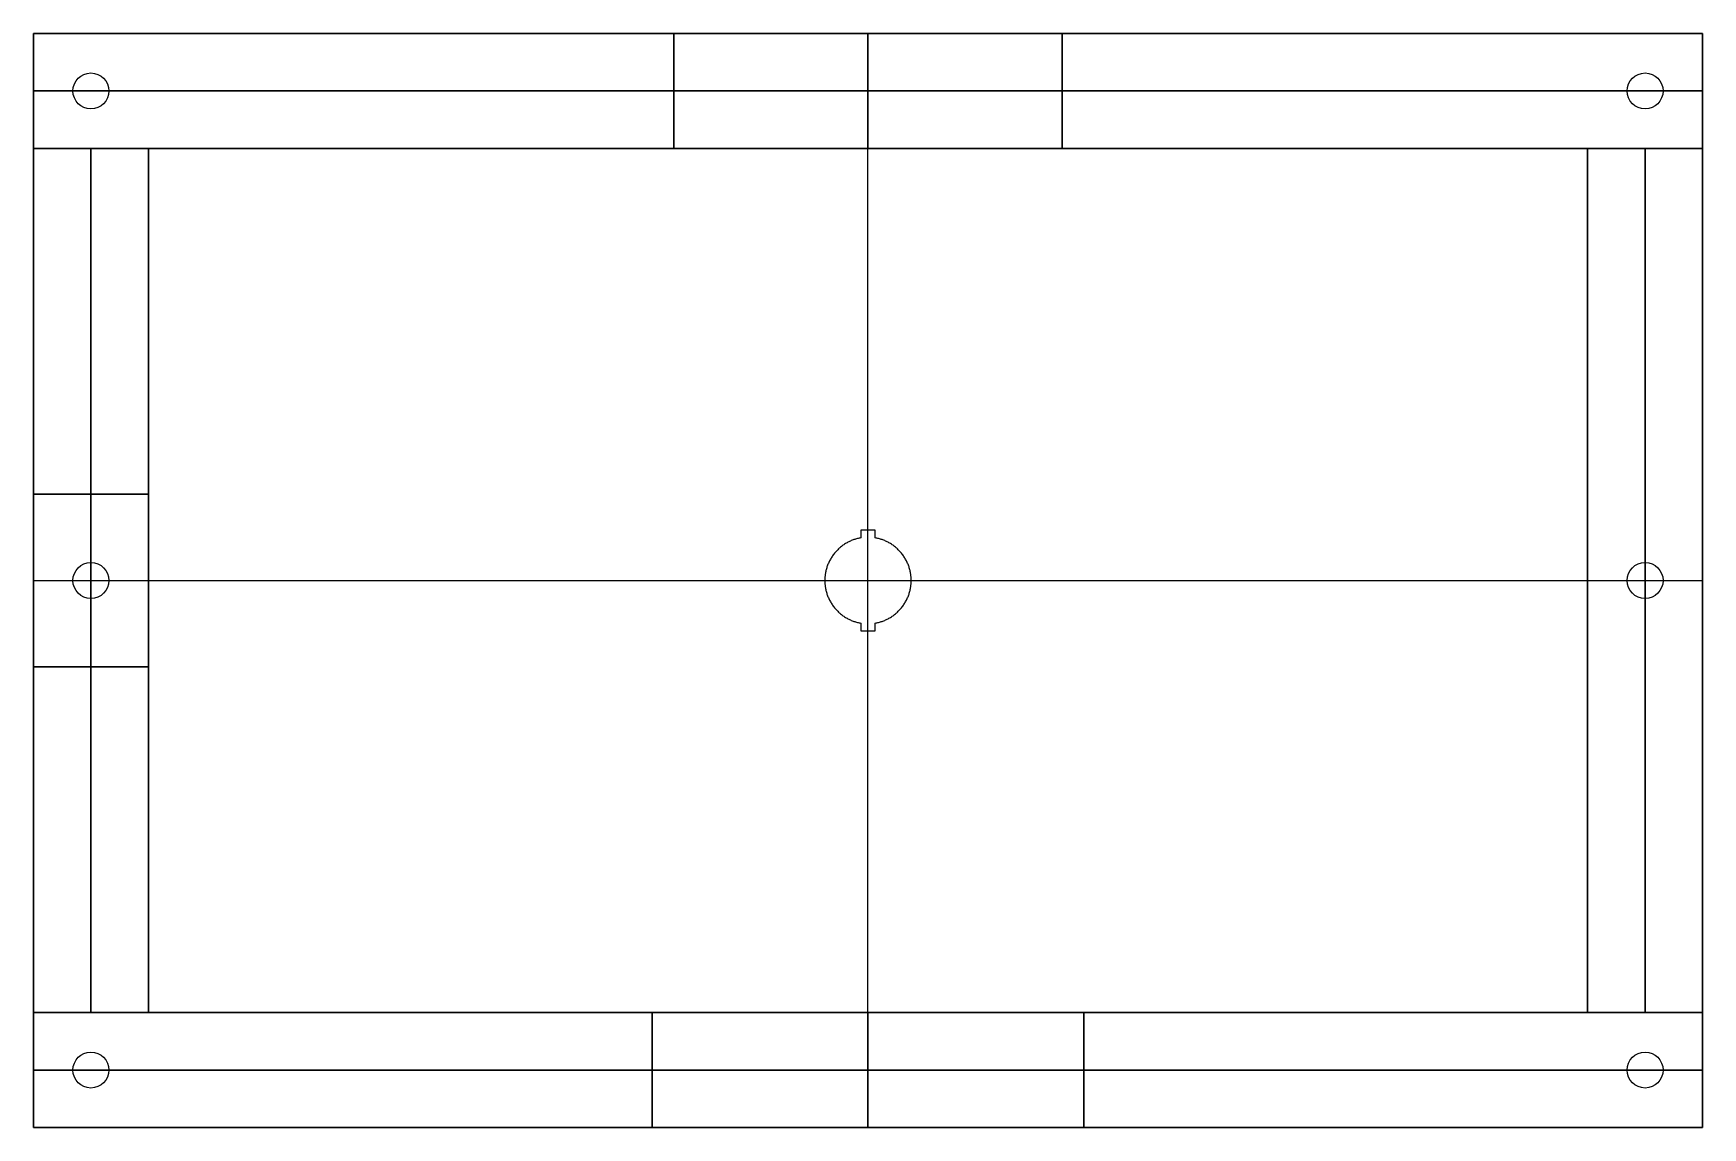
# Model space of a CAD drawing. Header units: millimetres. Extents: x -19 to 97, y 35 to 111.
import ezdxf

# ---------------------------------------------------------------- set-up
doc = ezdxf.new("R2010")
doc.units = ezdxf.units.MM
doc.header["$MEASUREMENT"] = 0
doc.layers.add('Front', color=18, linetype='Continuous', lineweight=25, true_color=0x000000)
doc.layers.add('Standard', color=18, linetype='Continuous', true_color=0x000000)

msp = doc.modelspace()

# ---------------------------------------------------------------- linework, layer by layer
at = {"layer": 'Front'}
for p, q in [((-19, 103, 49), (-19, 111, 49)), ((-19, 103, 9), (-19, 111, 9)), ((-19, 111, 29), (-19, 103, 29)), ((-19, 111, 49), (-19, 111, 57)), ((25.5, 103, 39), (25.5, 111, 39)), ((25.5, 103, 19), (25.5, 111, 19)), ((25.5, 111, 29), (25.5, 103, 29)), ((39, 111, 49), (39, 103, 49)), ((39, 111, 9), (39, 103, 9)), ((39, 111, 39), (39, 103, 39)), ((39, 111, 19), (39, 103, 19)), ((39, 111, 49), (39, 111, 57)), ((52.5, 111, 39), (52.5, 103, 39)), ((52.5, 103, 19), (52.5, 111, 19)), ((52.5, 111, 29), (52.5, 103, 29)), ((97, 111, 49), (97, 103, 49)), ((97, 103, 9), (97, 111, 9)), ((97, 111, 29), (97, 103, 29)), ((97, 111, 57), (97, 111, 49)), ((38.5, 76.5, 57), (38.5, 76.5, 49)), ((38.5, 76.23, 49), (38.5, 76.23, 57)), ((38.5, 75.96, 57), (38.5, 75.96, 49)), ((39, 76.5, 49), (39, 76.5, 57)), ((39.5, 76.5, 57), (39.5, 76.5, 49)), ((39.5, 76.23, 49), (39.5, 76.23, 57)), ((39.5, 75.96, 57), (39.5, 75.96, 49)), ((-19, 73, 49), (-19, 73, 57)), ((36, 73, 49), (36, 73, 57)), ((42, 73, 49), (42, 73, 57)), ((97, 73, 49), (97, 73, 57)), ((38.5, 70.04, 57), (38.5, 70.04, 49)), ((38.5, 69.77, 49), (38.5, 69.77, 57)), ((39.5, 70.04, 57), (39.5, 70.04, 49)), ((39.5, 69.77, 49), (39.5, 69.77, 57)), ((38.5, 69.5, 49), (38.5, 69.5, 57)), ((39, 69.5, 49), (39, 69.5, 57)), ((39.5, 69.5, 57), (39.5, 69.5, 49)), ((-19, 35, 57), (-19, 35, 49)), ((39, 35, 49), (39, 35, 57)), ((97, 35, 57), (97, 35, 49))]:
    msp.add_line(p, q, dxfattribs=at)
for points in [[(97, 111, 49), (39, 111, 49), (-19, 111, 49)], [(-19, 111, 9), (39, 111, 9), (97, 111, 9)], [(-19, 111, 49), (-19, 111, 29), (-19, 111, 9)], [(-19, 111, 29), (3.25, 111, 29), (25.5, 111, 29)], [(-19, 111, 49), (-19, 73, 49), (-19, 35, 49)], [(97, 111, 49), (39, 111, 49), (-19, 111, 49)], [(-19, 111, 57), (-19, 73, 57), (-19, 35, 57)], [(97, 111, 57), (39, 111, 57), (-19, 111, 57)], [(-19, 35, 53), (-19, 73, 53), (-19, 111, 53)], [(-19, 111, 53), (39, 111, 53), (97, 111, 53)], [(52.5, 111, 39), (39, 111, 39), (25.5, 111, 39)], [(25.5, 111, 39), (25.5, 111, 29), (25.5, 111, 19)], [(25.5, 111, 19), (39, 111, 19), (52.5, 111, 19)], [(39, 111, 9), (39, 111, 14), (39, 111, 19)], [(39, 111, 39), (39, 111, 44), (39, 111, 49)], [(39, 76.5, 49), (39, 93.75, 49), (39, 111, 49)], [(39, 76.5, 57), (39, 93.75, 57), (39, 111, 57)], [(52.5, 111, 19), (52.5, 111, 29), (52.5, 111, 39)], [(52.5, 111, 29), (74.75, 111, 29), (97, 111, 29)], [(97, 111, 9), (97, 111, 29), (97, 111, 49)], [(97, 35, 49), (97, 73, 49), (97, 111, 49)], [(97, 35, 57), (97, 73, 57), (97, 111, 57)], [(97, 111, 53), (97, 73, 53), (97, 35, 53)], [(-19, 107, 49), (39, 107, 49), (97, 107, 49)], [(-19, 107, 9), (-19, 107, 29), (-19, 107, 49)], [(97, 107, 9), (39, 107, 9), (-19, 107, 9)], [(97, 107, 49), (97, 107, 29), (97, 107, 9)], [(97, 103, 49), (39, 103, 49), (-19, 103, 49)], [(-19, 103, 49), (-19, 103, 29), (-19, 103, 9)], [(-19, 103, 9), (39, 103, 9), (97, 103, 9)], [(-19, 103, 29), (3.25, 103, 29), (25.5, 103, 29)], [(52.5, 103, 39), (39, 103, 39), (25.5, 103, 39)], [(25.5, 103, 39), (25.5, 103, 29), (25.5, 103, 19)], [(25.5, 103, 19), (39, 103, 19), (52.5, 103, 19)], [(39, 103, 9), (39, 103, 14), (39, 103, 19)], [(39, 103, 39), (39, 103, 44), (39, 103, 49)], [(52.5, 103, 19), (52.5, 103, 29), (52.5, 103, 39)], [(52.5, 103, 29), (74.75, 103, 29), (97, 103, 29)], [(97, 103, 9), (97, 103, 29), (97, 103, 49)], [(39.5, 76.5, 49), (39, 76.5, 49), (38.5, 76.5, 49)], [(38.5, 76.5, 49), (38.5, 76.23, 49), (38.5, 75.96, 49)], [(39.5, 76.5, 57), (39, 76.5, 57), (38.5, 76.5, 57)], [(38.5, 76.5, 57), (38.5, 76.23, 57), (38.5, 75.96, 57)], [(39.5, 75.96, 49), (39.5, 76.23, 49), (39.5, 76.5, 49)], [(39.5, 75.96, 57), (39.5, 76.23, 57), (39.5, 76.5, 57)], [(-19, 73, 49), (8.5, 73, 49), (36, 73, 49)], [(-19, 73, 57), (8.5, 73, 57), (36, 73, 57)], [(42, 73, 49), (69.5, 73, 49), (97, 73, 49)], [(42, 73, 57), (69.5, 73, 57), (97, 73, 57)], [(38.5, 70.04, 49), (38.5, 69.77, 49), (38.5, 69.5, 49)], [(38.5, 70.04, 57), (38.5, 69.77, 57), (38.5, 69.5, 57)], [(39.5, 69.5, 49), (39.5, 69.77, 49), (39.5, 70.04, 49)], [(39.5, 69.5, 57), (39.5, 69.77, 57), (39.5, 70.04, 57)], [(38.5, 69.5, 49), (39, 69.5, 49), (39.5, 69.5, 49)], [(38.5, 69.5, 57), (39, 69.5, 57), (39.5, 69.5, 57)], [(39, 35, 49), (39, 52.25, 49), (39, 69.5, 49)], [(39, 35, 57), (39, 52.25, 57), (39, 69.5, 57)], [(-19, 35, 49), (39, 35, 49), (97, 35, 49)], [(-19, 35, 57), (39, 35, 57), (97, 35, 57)], [(97, 35, 53), (39, 35, 53), (-19, 35, 53)]]:
    msp.add_open_spline(points, degree=2, dxfattribs=at)
for points, weights, knots in [([(38.5, 75.96, 49), (36, 75.54, 49), (36, 73, 49), (36, 70.46, 49), (38.5, 70.04, 49)], [0.999999887353, 0.763762672149, 1, 0.763762672149, 0.999999887353], [21.008019, 21.008019, 21.008019, 25.218064, 25.218064, 29.428109, 29.428109, 29.428109]), ([(38.5, 75.96, 57), (36, 75.54, 57), (36, 73, 57), (36, 70.46, 57), (38.5, 70.04, 57)], [0.999999887353, 0.763762672149, 1, 0.763762672149, 0.999999887353], [21.008019, 21.008019, 21.008019, 25.218064, 25.218064, 29.428109, 29.428109, 29.428109]), ([(39.5, 70.04, 49), (42, 70.46, 49), (42, 73, 49), (42, 75.54, 49), (39.5, 75.96, 49)], [1, 0.763762615826, 1, 0.763762615826, 1], [10.50401, 10.50401, 10.50401, 14.714054, 14.714054, 18.924099, 18.924099, 18.924099]), ([(39.5, 70.04, 57), (42, 70.46, 57), (42, 73, 57), (42, 75.54, 57), (39.5, 75.96, 57)], [1, 0.763762615826, 1, 0.763762615826, 1], [10.50401, 10.50401, 10.50401, 14.714054, 14.714054, 18.924099, 18.924099, 18.924099])]:
    msp.add_rational_spline(points, weights, degree=2, knots=knots, dxfattribs=at)
at = {"layer": 'Standard'}
for p, q in [((-19, 111, 1), (-19, 111, 9)), ((39, 111, 1), (39, 111, 9)), ((97, 111, 9), (97, 111, 1)), ((-11, 103, 9), (-19, 103, 9)), ((-11, 103, 49), (-19, 103, 49)), ((-19, 103, 29), (-11, 103, 29)), ((89, 103, 9), (97, 103, 9)), ((97, 103, 49), (89, 103, 49)), ((89, 103, 29), (97, 103, 29)), ((-11, 79, 11), (-19, 79, 11)), ((-11, 79, 19), (-19, 79, 19)), ((-19, 79, 15), (-11, 79, 15)), ((-19, 73, 9), (-11, 73, 9)), ((-19, 73, 49), (-11, 73, 49)), ((-19, 73, 11), (-11, 73, 11)), ((-19, 73, 19), (-11, 73, 19)), ((-19, 73, 1), (-19, 73, 9)), ((89, 73, 49), (97, 73, 49)), ((89, 73, 9), (97, 73, 9)), ((97, 73, 1), (97, 73, 9)), ((-19, 67, 19), (-11, 67, 19)), ((-11, 67, 11), (-19, 67, 11)), ((-19, 67, 15), (-11, 67, 15)), ((-19, 43, 49), (-11, 43, 49)), ((-11, 43, 9), (-19, 43, 9)), ((-19, 43, 29), (-11, 43, 29)), ((-19, 43, 9), (-19, 35, 9)), ((-19, 35, 49), (-19, 43, 49)), ((-19, 43, 29), (-19, 35, 29)), ((24, 43, 21.5), (24, 35, 21.5)), ((24, 35, 36.5), (24, 43, 36.5)), ((24, 43, 29), (24, 35, 29)), ((39, 43, 9), (39, 35, 9)), ((39, 43, 49), (39, 35, 49)), ((39, 43, 21.5), (39, 35, 21.5)), ((39, 43, 36.5), (39, 35, 36.5)), ((54, 35, 21.5), (54, 43, 21.5)), ((54, 35, 36.5), (54, 43, 36.5)), ((54, 43, 29), (54, 35, 29)), ((97, 43, 49), (89, 43, 49)), ((97, 43, 9), (89, 43, 9)), ((89, 43, 29), (97, 43, 29)), ((97, 35, 9), (97, 43, 9)), ((97, 35, 49), (97, 43, 49)), ((97, 43, 29), (97, 35, 29)), ((-19, 35, 9), (-19, 35, 1)), ((39, 35, 1), (39, 35, 9)), ((97, 35, 9), (97, 35, 1))]:
    msp.add_line(p, q, dxfattribs=at)
for centre in [(-15, 107, 57), (-15, 107, 1), (93, 107, 57), (93, 107, 1), (-15, 73, 57), (-15, 73, 1), (93, 73, 57), (93, 73, 1), (-15, 39, 57), (-15, 39, 1), (93, 39, 57), (93, 39, 1)]:
    msp.add_circle(centre, 1.25, dxfattribs=at)
for points in [[(-19, 111, 1), (-19, 73, 1), (-19, 35, 1)], [(97, 111, 1), (39, 111, 1), (-19, 111, 1)], [(-19, 111, 9), (-19, 73, 9), (-19, 35, 9)], [(97, 111, 9), (39, 111, 9), (-19, 111, 9)], [(-19, 35, 5), (-19, 73, 5), (-19, 111, 5)], [(-19, 111, 5), (39, 111, 5), (97, 111, 5)], [(39, 35, 1), (39, 73, 1), (39, 111, 1)], [(39, 35, 9), (39, 73, 9), (39, 111, 9)], [(97, 35, 1), (97, 73, 1), (97, 111, 1)], [(97, 35, 9), (97, 73, 9), (97, 111, 9)], [(97, 111, 5), (97, 73, 5), (97, 35, 5)], [(-19, 103, 49), (-19, 73, 49), (-19, 43, 49)], [(-19, 103, 9), (-19, 103, 29), (-19, 103, 49)], [(-19, 43, 9), (-19, 73, 9), (-19, 103, 9)], [(-19, 43, 29), (-19, 73, 29), (-19, 103, 29)], [(-15, 103, 9), (-15, 73, 9), (-15, 43, 9)], [(-15, 103, 49), (-15, 103, 29), (-15, 103, 9)], [(-15, 43, 49), (-15, 73, 49), (-15, 103, 49)], [(-11, 43, 9), (-11, 73, 9), (-11, 103, 9)], [(-11, 103, 9), (-11, 103, 29), (-11, 103, 49)], [(-11, 103, 49), (-11, 73, 49), (-11, 43, 49)], [(-11, 43, 29), (-11, 73, 29), (-11, 103, 29)], [(89, 103, 9), (89, 103, 29), (89, 103, 49)], [(89, 43, 9), (89, 73, 9), (89, 103, 9)], [(89, 103, 49), (89, 73, 49), (89, 43, 49)], [(89, 103, 29), (89, 73, 29), (89, 43, 29)], [(93, 103, 49), (93, 103, 29), (93, 103, 9)], [(93, 43, 49), (93, 73, 49), (93, 103, 49)], [(93, 103, 9), (93, 73, 9), (93, 43, 9)], [(97, 103, 9), (97, 103, 29), (97, 103, 49)], [(97, 103, 49), (97, 73, 49), (97, 43, 49)], [(97, 43, 9), (97, 73, 9), (97, 103, 9)], [(97, 103, 29), (97, 73, 29), (97, 43, 29)], [(-19, 67, 11), (-19, 73, 11), (-19, 79, 11)], [(-19, 79, 11), (-19, 79, 15), (-19, 79, 19)], [(-19, 79, 19), (-19, 73, 19), (-19, 67, 19)], [(-11, 67, 11), (-11, 73, 11), (-11, 79, 11)], [(-11, 79, 11), (-11, 79, 15), (-11, 79, 19)], [(-11, 79, 19), (-11, 73, 19), (-11, 67, 19)], [(-19, 73, 9), (-19, 73, 10), (-19, 73, 11)], [(-19, 73, 19), (-19, 73, 34), (-19, 73, 49)], [(-19, 73, 1), (39, 73, 1), (97, 73, 1)], [(-19, 73, 9), (39, 73, 9), (97, 73, 9)], [(-11, 73, 9), (-11, 73, 10), (-11, 73, 11)], [(-11, 73, 19), (-11, 73, 34), (-11, 73, 49)], [(89, 73, 49), (89, 73, 29), (89, 73, 9)], [(97, 73, 49), (97, 73, 29), (97, 73, 9)], [(-19, 67, 19), (-19, 67, 15), (-19, 67, 11)], [(-11, 67, 19), (-11, 67, 15), (-11, 67, 11)], [(-19, 43, 49), (-19, 43, 29), (-19, 43, 9)], [(-19, 43, 9), (39, 43, 9), (97, 43, 9)], [(-19, 43, 49), (-19, 43, 29), (-19, 43, 9)], [(97, 43, 49), (39, 43, 49), (-19, 43, 49)], [(-19, 43, 29), (2.5, 43, 29), (24, 43, 29)], [(-15, 43, 9), (-15, 43, 29), (-15, 43, 49)], [(-11, 43, 49), (-11, 43, 29), (-11, 43, 9)], [(24, 43, 21.5), (39, 43, 21.5), (54, 43, 21.5)], [(54, 43, 36.5), (39, 43, 36.5), (24, 43, 36.5)], [(24, 43, 36.5), (24, 43, 29), (24, 43, 21.5)], [(39, 43, 9), (39, 43, 15.25), (39, 43, 21.5)], [(39, 43, 36.5), (39, 43, 42.75), (39, 43, 49)], [(54, 43, 21.5), (54, 43, 29), (54, 43, 36.5)], [(54, 43, 29), (75.5, 43, 29), (97, 43, 29)], [(89, 43, 49), (89, 43, 29), (89, 43, 9)], [(93, 43, 9), (93, 43, 29), (93, 43, 49)], [(97, 43, 49), (97, 43, 29), (97, 43, 9)], [(97, 43, 9), (97, 43, 29), (97, 43, 49)], [(97, 39, 9), (39, 39, 9), (-19, 39, 9)], [(-19, 39, 49), (39, 39, 49), (97, 39, 49)], [(-19, 39, 9), (-19, 39, 29), (-19, 39, 49)], [(97, 39, 49), (97, 39, 29), (97, 39, 9)], [(-19, 35, 1), (39, 35, 1), (97, 35, 1)], [(-19, 35, 9), (39, 35, 9), (97, 35, 9)], [(97, 35, 5), (39, 35, 5), (-19, 35, 5)], [(-19, 35, 9), (39, 35, 9), (97, 35, 9)], [(97, 35, 49), (39, 35, 49), (-19, 35, 49)], [(-19, 35, 49), (-19, 35, 29), (-19, 35, 9)], [(-19, 35, 29), (2.5, 35, 29), (24, 35, 29)], [(24, 35, 21.5), (39, 35, 21.5), (54, 35, 21.5)], [(54, 35, 36.5), (39, 35, 36.5), (24, 35, 36.5)], [(24, 35, 36.5), (24, 35, 29), (24, 35, 21.5)], [(39, 35, 9), (39, 35, 15.25), (39, 35, 21.5)], [(39, 35, 36.5), (39, 35, 42.75), (39, 35, 49)], [(54, 35, 21.5), (54, 35, 29), (54, 35, 36.5)], [(54, 35, 29), (75.5, 35, 29), (97, 35, 29)], [(97, 35, 9), (97, 35, 29), (97, 35, 49)]]:
    msp.add_open_spline(points, degree=2, dxfattribs=at)

doc.saveas('drawing.dxf')
